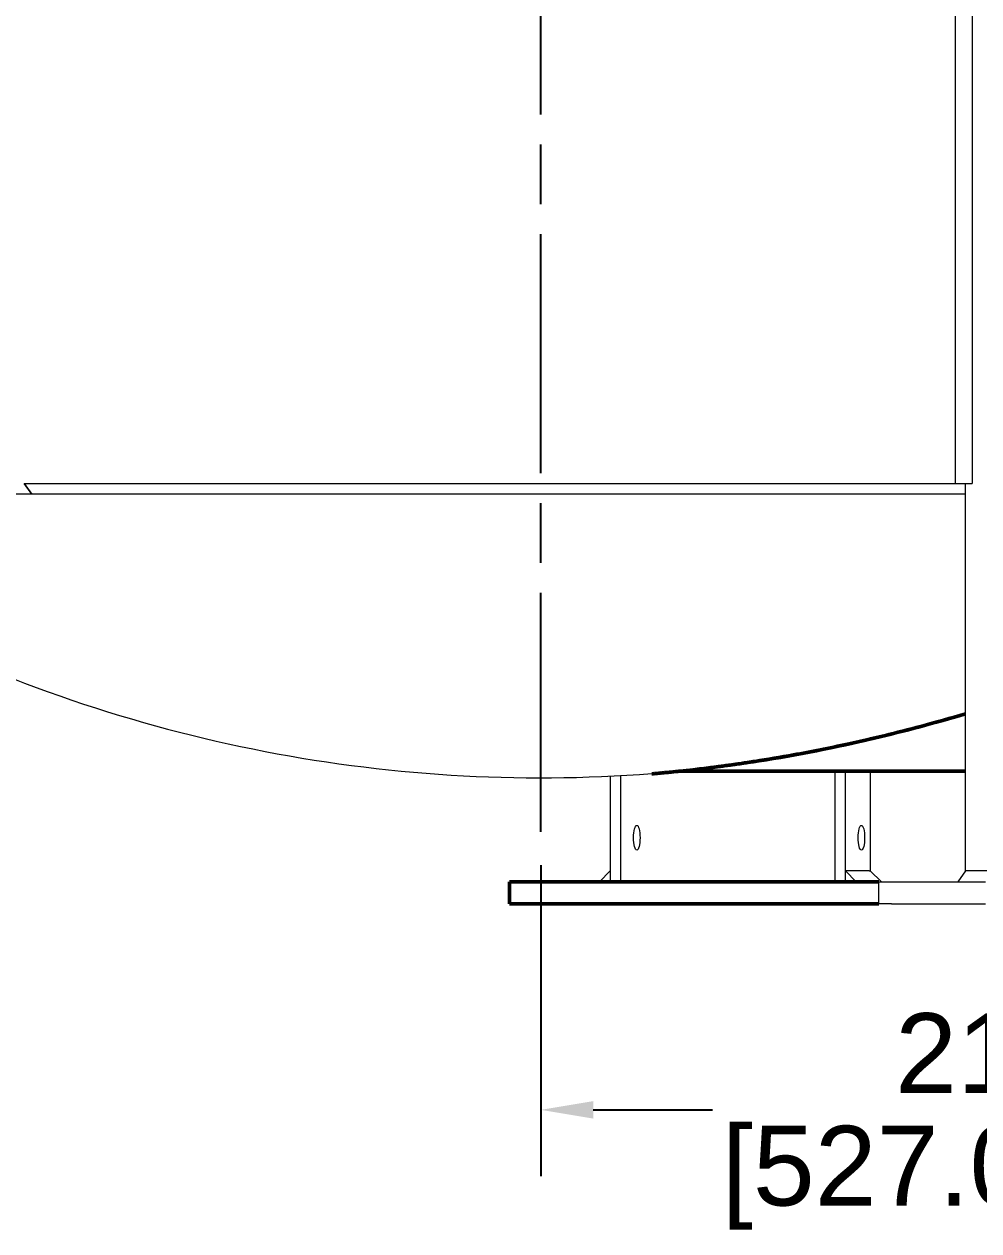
# Model space of a CAD drawing. Header units: inches. Extents: x 15 to 402, y 6 to 261.
# Drawn here: x 291.93 to 313.49, y 32.63 to 59.88 of the extents above; entities that cross this region are included whole.
import ezdxf

# ---------------------------------------------------------------- set-up
doc = ezdxf.new("R2010")
doc.units = ezdxf.units.IN
doc.header["$LTSCALE"] = 12
doc.header["$MEASUREMENT"] = 0
doc.linetypes.add('CHAIN', pattern=[0.7087, 0.4724, -0.0591, 0.1181, -0.0591])
doc.layers.add('Centerline', color=5, linetype='CHAIN', lineweight=25, true_color=0x0000ff)
doc.layers.add('Dimension (ANSI)', color=7, linetype='Continuous', lineweight=25)
doc.layers.add('Visible (ANSI)', color=7, linetype='Continuous', lineweight=50)
doc.styles.add('MEMCOR Medium', font='arial.ttf')
doc.dimstyles.new('Default (ANSI)', dxfattribs={"dimscale": 12, "dimtxt": 0.15, "dimasz": 0.098425, "dimexe": 0.125, "dimexo": 0.0625, "dimgap": 0.031496, "dimtad": 0, "dimtih": 1, "dimtoh": 1, "dimdec": 4, "dimrnd": 1e-08, "dimzin": 3, "dimdsep": 46, "dimlunit": 5, "dimtxsty": 'MEMCOR Medium', "dimcen": 0.09, "dimdle": 0.393701, "dimclrd": 256, "dimclre": 256, "dimclrt": 256, "dimadec": 0, "dimazin": 1, "dimtfac": 0.8, "dimtofl": 0, "dimtmove": 0, "dimatfit": 3, "dimfxl": 1, "dimfrac": 1, "dimtolj": 1, "dimtzin": 4, "dimlwd": -1, "dimlwe": -1, "dimarcsym": 0})

# ---------------------------------------------------------------- blocks, each defined once
blk = doc.blocks.new('*D27')
at = {"layer": 'Defpoints', "color": 0, "transparency": 16777216}
for p in [(303.179, 130.769), (255.165, 40.014), (282.974, 40.014)]:
    blk.add_point(p, dxfattribs=at)
at = {"layer": 'Dimension (ANSI)', "transparency": 16777216}
for p, q in [((302.429, 130.769), (253.665, 130.769)), ((255.165, 129.588), (255.165, 91.538)), ((255.165, 41.195), (255.165, 79.246)), ((282.224, 40.014), (253.665, 40.014))]:
    blk.add_line(p, q, dxfattribs=at)
for points in [[(254.968, 129.588), (255.362, 129.588), (255.165, 130.769)], [(254.968, 41.195), (255.362, 41.195), (255.165, 40.014)]]:
    blk.add_solid(points, dxfattribs=at)
at = {"layer": 'Dimension (ANSI)', "transparency": 16777216, "char_height": 1.8, "attachment_point": 5, "style": 'MEMCOR Medium'}
for s, insert in [('\\A1; \\fArial|b0|i0;\\H1.8000;90{\\H0.8x;\\S3#4;} in', (255.165, 87.241)), ('\\A1;[2305.2 mm]{\\P\\fArial|b0|i0;\\H1.8000;SHIPPING HEIGHT\\P\\fArial|b0|i0;\\H1.8000;REF.}', (255.165, 81.095))]:
    blk.add_mtext(s, dxfattribs=dict(at, insert=insert))
blk = doc.blocks.new('*D31')
at = {"layer": 'Defpoints', "color": 0, "transparency": 16777216}
for p in [(303.599, 41.642), (324.349, 40.639), (324.349, 35.365)]:
    blk.add_point(p, dxfattribs=at)
at = {"layer": 'Dimension (ANSI)', "transparency": 16777216}
for p, q in [((303.599, 40.892), (303.599, 33.865)), ((324.349, 39.889), (324.349, 33.865)), ((304.78, 35.365), (307.474, 35.365)), ((323.168, 35.365), (320.474, 35.365))]:
    blk.add_line(p, q, dxfattribs=at)
for points in [[(304.78, 35.562), (304.78, 35.168), (303.599, 35.365)], [(323.168, 35.562), (323.168, 35.168), (324.349, 35.365)]]:
    blk.add_solid(points, dxfattribs=at)
at = {"layer": 'Dimension (ANSI)', "transparency": 16777216, "char_height": 1.8, "attachment_point": 5, "style": 'MEMCOR Medium'}
for s, insert in [('\\A1; 21 in', (313.974, 36.647)), ('\\A1;[527.0 mm]', (313.974, 33.833))]:
    blk.add_mtext(s, dxfattribs=dict(at, insert=insert))

msp = doc.modelspace()

# ---------------------------------------------------------------- linework, layer by layer
at = {"layer": 'Centerline', "linetype": 'CHAIN', "ltscale": 0.952448}
msp.add_line((303.598631, 41.641518), (303.598631, 131.815395), dxfattribs=at)
at = {"layer": 'Visible (ANSI)', "linetype": 'Continuous', "lineweight": 18}
for p, q in [((312.953531, 61.664122), (312.953531, 49.514122)), ((313.335166, 61.664122), (313.335166, 49.514122)), ((291.932165, 49.514122), (312.953531, 49.514122)), ((292.107143, 49.269122), (291.933887, 49.514122)), ((291.935923, 49.514122), (292.109149, 49.269122)), ((312.953531, 49.514122), (313.335166, 49.514122)), ((313.186876, 40.764122), (313.186876, 49.514122)), ((292.107143, 49.269122), (288.556302, 49.269122)), ((292.107143, 49.271958), (292.107143, 49.269122)), ((313.186876, 49.269122), (292.109149, 49.269122)), ((305.163629, 42.901467), (305.163629, 40.514122)), ((305.40511, 40.514122), (305.40511, 42.913891)), ((310.234739, 43.014122), (310.234739, 40.514122)), ((310.476221, 40.514122), (310.476221, 43.014122)), ((311.037056, 43.014122), (311.037056, 40.764122)), ((305.163629, 40.764122), (304.922147, 40.514122)), ((305.163629, 40.764122), (305.163629, 40.514122)), ((310.476221, 40.764122), (310.717702, 40.514122)), ((310.476221, 40.514122), (310.476221, 40.764122)), ((311.013545, 40.764122), (310.476221, 40.764122)), ((311.013545, 40.764122), (311.037056, 40.764122)), ((311.037056, 40.764122), (311.287056, 40.514122)), ((313.186876, 40.764122), (313.010099, 40.514122)), ((314.654873, 40.764122), (313.186876, 40.764122)), ((311.225962, 40.514122), (311.518855, 40.514122)), ((311.225962, 40.014122), (311.225962, 40.514122)), ((311.518855, 40.514122), (313.640175, 40.514122)), ((311.518855, 40.014122), (311.225962, 40.014122)), ((311.518855, 40.014122), (313.640175, 40.014122))]:
    msp.add_line(p, q, dxfattribs=at)
at = {"layer": 'Visible (ANSI)'}
for p, q in [((306.107399, 42.960177), (306.107399, 42.954122)), ((313.186876, 43.014122), (306.738714, 43.014122)), ((302.888662, 40.514122), (303.629843, 40.514122)), ((302.888662, 40.014122), (302.888662, 40.514122)), ((303.629843, 40.514122), (311.225962, 40.514122)), ((303.629843, 40.014122), (302.888662, 40.014122)), ((303.629843, 40.014122), (311.225962, 40.014122))]:
    msp.add_line(p, q, dxfattribs=at)
at = {"layer": 'Visible (ANSI)', "linetype": 'Continuous', "lineweight": 18}
msp.add_arc((303.598631, 75.674122), 32.81, 242.7430096, 274.3853166, dxfattribs=at)
for centre in [(305.76461, 41.510122), (310.83572, 41.510122)]:
    msp.add_ellipse(centre, major_axis=(0, -0.28), ratio=0.258819045, dxfattribs=at)
at = {"layer": 'Visible (ANSI)'}
for points, knots in [([(313.186854, 44.310262), (312.855919, 44.21196), (312.518729, 44.116613), (312.178397, 44.025729), (311.629648, 43.87919), (311.072783, 43.744139), (310.521366, 43.624092), (310.111191, 43.534794), (309.704027, 43.453744), (309.305723, 43.381476), (309.009442, 43.32772), (308.718063, 43.278805), (308.434151, 43.234685), (308.380056, 43.226279), (308.326232, 43.218046), (308.2727, 43.209985), (308.173866, 43.195104), (308.076795, 43.180909), (307.975881, 43.16661), (307.802339, 43.14202), (307.621337, 43.117761), (307.4398, 43.09495), (307.304762, 43.077983), (307.16942, 43.061808), (307.036865, 43.046752), (306.938263, 43.035552), (306.841166, 43.024964), (306.746971, 43.015083), (306.676903, 43.007732), (306.608433, 43.000772), (306.542301, 42.99424), (306.493109, 42.989382), (306.445203, 42.98476), (306.399081, 42.980402), (306.364773, 42.977161), (306.329877, 42.973919), (306.296242, 42.970846), (306.246808, 42.966328), (306.200352, 42.962202), (306.165531, 42.959156), (306.148333, 42.957652), (306.133917, 42.956404), (306.123632, 42.955517), (306.113595, 42.954652), (306.107399, 42.954122), (306.107399, 42.954122)], [0.4823627227, 0.4823627227, 0.4823627227, 0.4823627227, 0.5533219606, 0.5533219606, 0.5533219606, 0.6677360794, 0.6677360794, 0.6677360794, 0.7528436521, 0.7528436521, 0.7528436521, 0.8161513889, 0.8161513889, 0.8161513889, 0.8282136963, 0.8282136963, 0.8282136963, 0.8504834833, 0.8504834833, 0.8504834833, 0.8887813153, 0.8887813153, 0.8887813153, 0.9172693686, 0.9172693686, 0.9172693686, 0.938460364, 0.938460364, 0.938460364, 0.9542234027, 0.9542234027, 0.9542234027, 0.9659488259, 0.9659488259, 0.9659488259, 0.9746708465, 0.9746708465, 0.9746708465, 0.9874901133, 0.9874901133, 0.9874901133, 0.9938214569, 0.9938214569, 0.9938214569, 1, 1, 1, 1]), ([(313.186876, 44.309987), (312.500901, 44.10581), (311.811132, 43.920701), (310.255378, 43.552768), (309.385802, 43.381518), (307.826111, 43.136398), (307.132024, 43.050871), (306.457143, 42.985938)], [1.338564362, 1.338564362, 1.338564362, 1.338564362, 6.808631996, 6.808631996, 13.675256843, 13.675256843, 19.213019172, 19.213019172, 19.213019172, 19.213019172])]:
    msp.add_open_spline(points, degree=3, knots=knots, dxfattribs=at)

# ---------------------------------------------------------------- dimensions: what is measured, and where the dimension line sits
at = {"layer": 'Dimension (ANSI)'}
dim = msp.add_linear_dim(base=(255.165265, 40.014122), p1=(303.178631, 130.769122), p2=(282.97425, 40.014122), angle=90, text=' \\fArial|b0|i0;\\H1.8000;<> in\\X[2305.2 mm]{\\P\\fArial|b0|i0;\\H1.8000;SHIPPING HEIGHT\\P\\fArial|b0|i0;\\H1.8000;REF.}', dimstyle='Default (ANSI)', override={"dimgap": 0.031496, "dimdec": 4, "dimpost": '', "dimtol": 0, "dimlim": 0, "dimtp": 0, "dimtm": 0, "dimtdec": 2, "dimatfit": 1}, dxfattribs=at)
dim.commit()
dim.dimension.update_dxf_attribs({"geometry": '*D27', "text_midpoint": (255.165265, 85.391622), "dimtype": 160})
dim = msp.add_linear_dim(base=(324.3486312664, 35.3648273554), p1=(303.5986312664, 41.6415178374), p2=(324.3486312664, 40.6391219156), text=' <> in\\X[527.0 mm]', dimstyle='Default (ANSI)', override={"dimgap": 0.031496, "dimtih": 0, "dimtoh": 0, "dimdec": 1, "dimpost": '', "dimtol": 0, "dimlim": 0, "dimtp": 0, "dimtm": 0, "dimtdec": 2, "dimatfit": 1}, dxfattribs=at)
dim.commit()
dim.dimension.update_dxf_attribs({"geometry": '*D31', "text_midpoint": (313.9736312664, 35.3648273554), "dimtype": 160})

doc.saveas('drawing.dxf')
